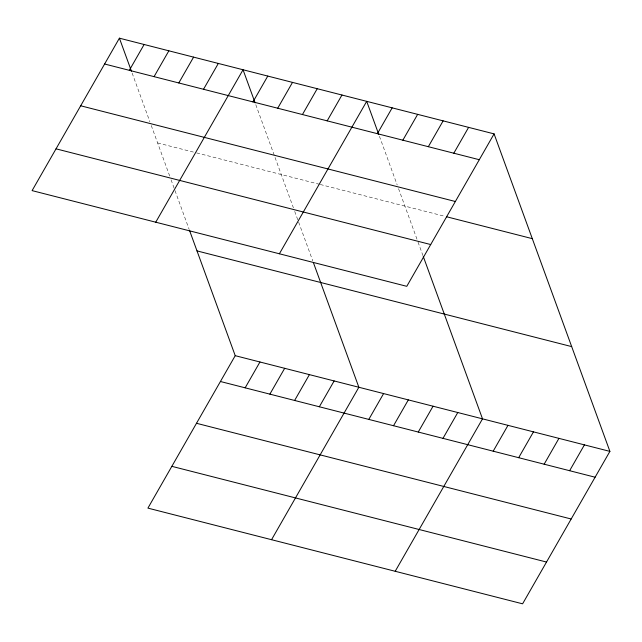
<?xml version="1.0" encoding="UTF-8"?>
<svg xmlns="http://www.w3.org/2000/svg" width="642" height="642" viewBox="0 0 642 642"><rect width="100%" height="100%" fill="white"/><g stroke="black" fill="none" stroke-linecap="round" stroke-linejoin="round"><path stroke-width="0.48" stroke-dasharray="3.21 2.41" d="M157.619 142.949L195.666 152.668M196.621 152.908L319.315 184.254M320.262 184.495L445.492 216.482M379.43 136.264L397.197 184.976M398.546 188.652L417.38 240.301M418.038 242.098L422.958 255.596M255.789 104.686L293.41 207.823M294.718 211.419L298.329 221.313M298.658 222.212L312.766 260.893M132.14 73.1L149.907 121.811M151.255 125.487L169.761 176.237M171.077 179.832L174.688 189.727M175.009 190.626L189.125 229.314"/><path stroke-width="0.96" d="M119.404 38.175L32.1 190.618L406.779 286.324L494.083 133.881L119.404 38.175L131.474 71.262M129.339 70.323L144.129 44.491M154.064 76.639L168.862 50.806M178.797 82.954L193.587 57.122M203.522 89.278L218.32 63.446M155.749 222.196L243.045 69.761L255.115 102.848M252.98 101.909L267.778 76.077M277.713 108.225L292.503 82.393M302.438 114.541L317.236 88.708M327.171 120.856L341.961 95.024M279.39 253.783L366.694 101.34L378.764 134.427M189.454 230.213L235.221 355.676L147.917 508.119L522.596 603.825L609.9 451.382L494.083 133.881M377.376 133.68L392.174 107.848M245.156 387.824L259.946 361.992M402.855 140.189L417.653 114.356M269.881 394.14L284.679 368.307M428.334 146.697L443.132 120.865M294.614 400.464L309.404 374.631M453.814 153.205L468.604 127.373M319.339 406.779L334.137 380.947M271.558 539.697L358.862 387.262L313.424 262.69M368.797 419.411L383.595 393.578M393.53 425.726L408.32 399.894M418.255 432.042L433.053 406.209M442.988 438.358L457.778 412.525M395.207 571.284L482.511 418.841L423.287 256.495M493.192 451.182L507.983 425.349M518.672 457.69L533.462 431.857M544.151 464.198L558.941 438.366M569.631 470.706L584.421 444.874M104.606 64.007L479.293 159.714M80.683 105.786L455.363 201.5M446.431 216.723L532.306 238.655M56.031 148.832L430.71 244.546M196.998 250.902L571.685 346.608M235.221 355.676L609.9 451.382M220.423 381.508L595.102 477.215M196.492 423.287L571.179 519.001M171.839 466.333L546.527 562.047"/></g></svg>
